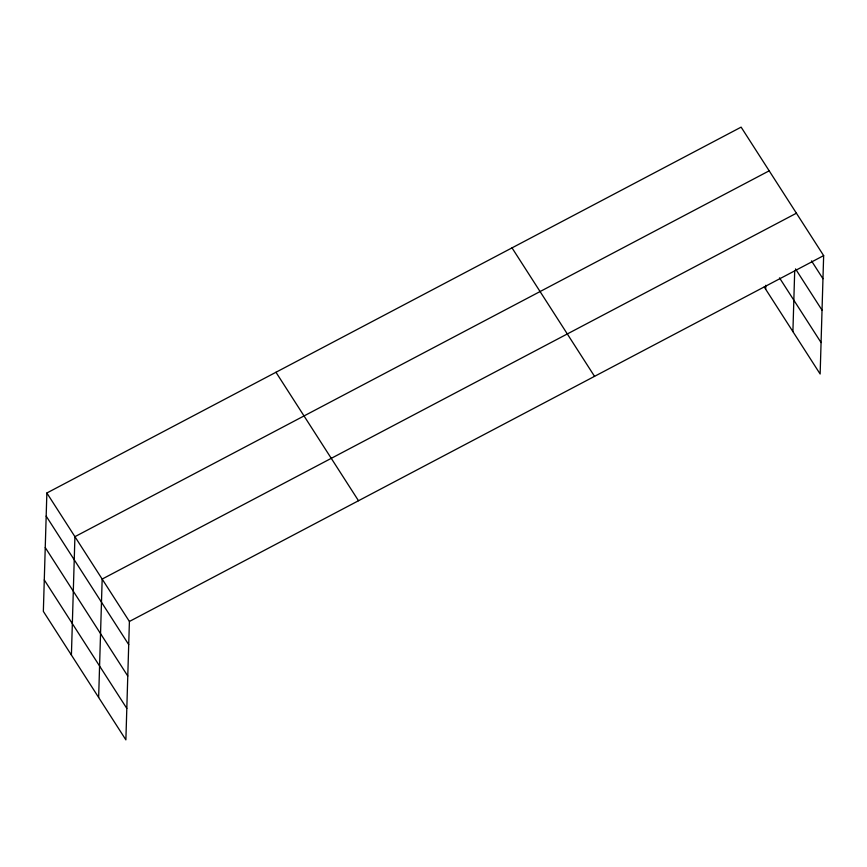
<?xml version="1.0" encoding="UTF-8"?>
<svg xmlns="http://www.w3.org/2000/svg" width="867" height="867" viewBox="0 0 867 867"><rect width="100%" height="100%" fill="white"/><g stroke="black" fill="none" stroke-linecap="round" stroke-linejoin="round"><path stroke-width="1.3" d="M46.861 492.998L43.35 611.387L125.878 739.865L129.4 621.466L46.861 492.998L741.122 127.135L823.65 255.613L820.139 374.002L764.228 286.977M71.408 655.062L74.92 536.673L769.181 170.821M98.643 697.458L102.165 579.069L796.415 213.217M765.669 289.21L765.778 285.286M792.904 331.606L794.714 270.482M129.4 621.466L823.65 255.613M811.501 260.891L822.967 278.74M795.516 268.9L822.035 310.18M779.498 277.852L821.071 342.573M512.018 247.875L594.545 376.354M275.966 372.257L358.505 500.736M46.179 516.114L128.706 644.593M45.247 547.554L127.774 676.032M44.282 579.947L126.82 708.426"/></g></svg>
